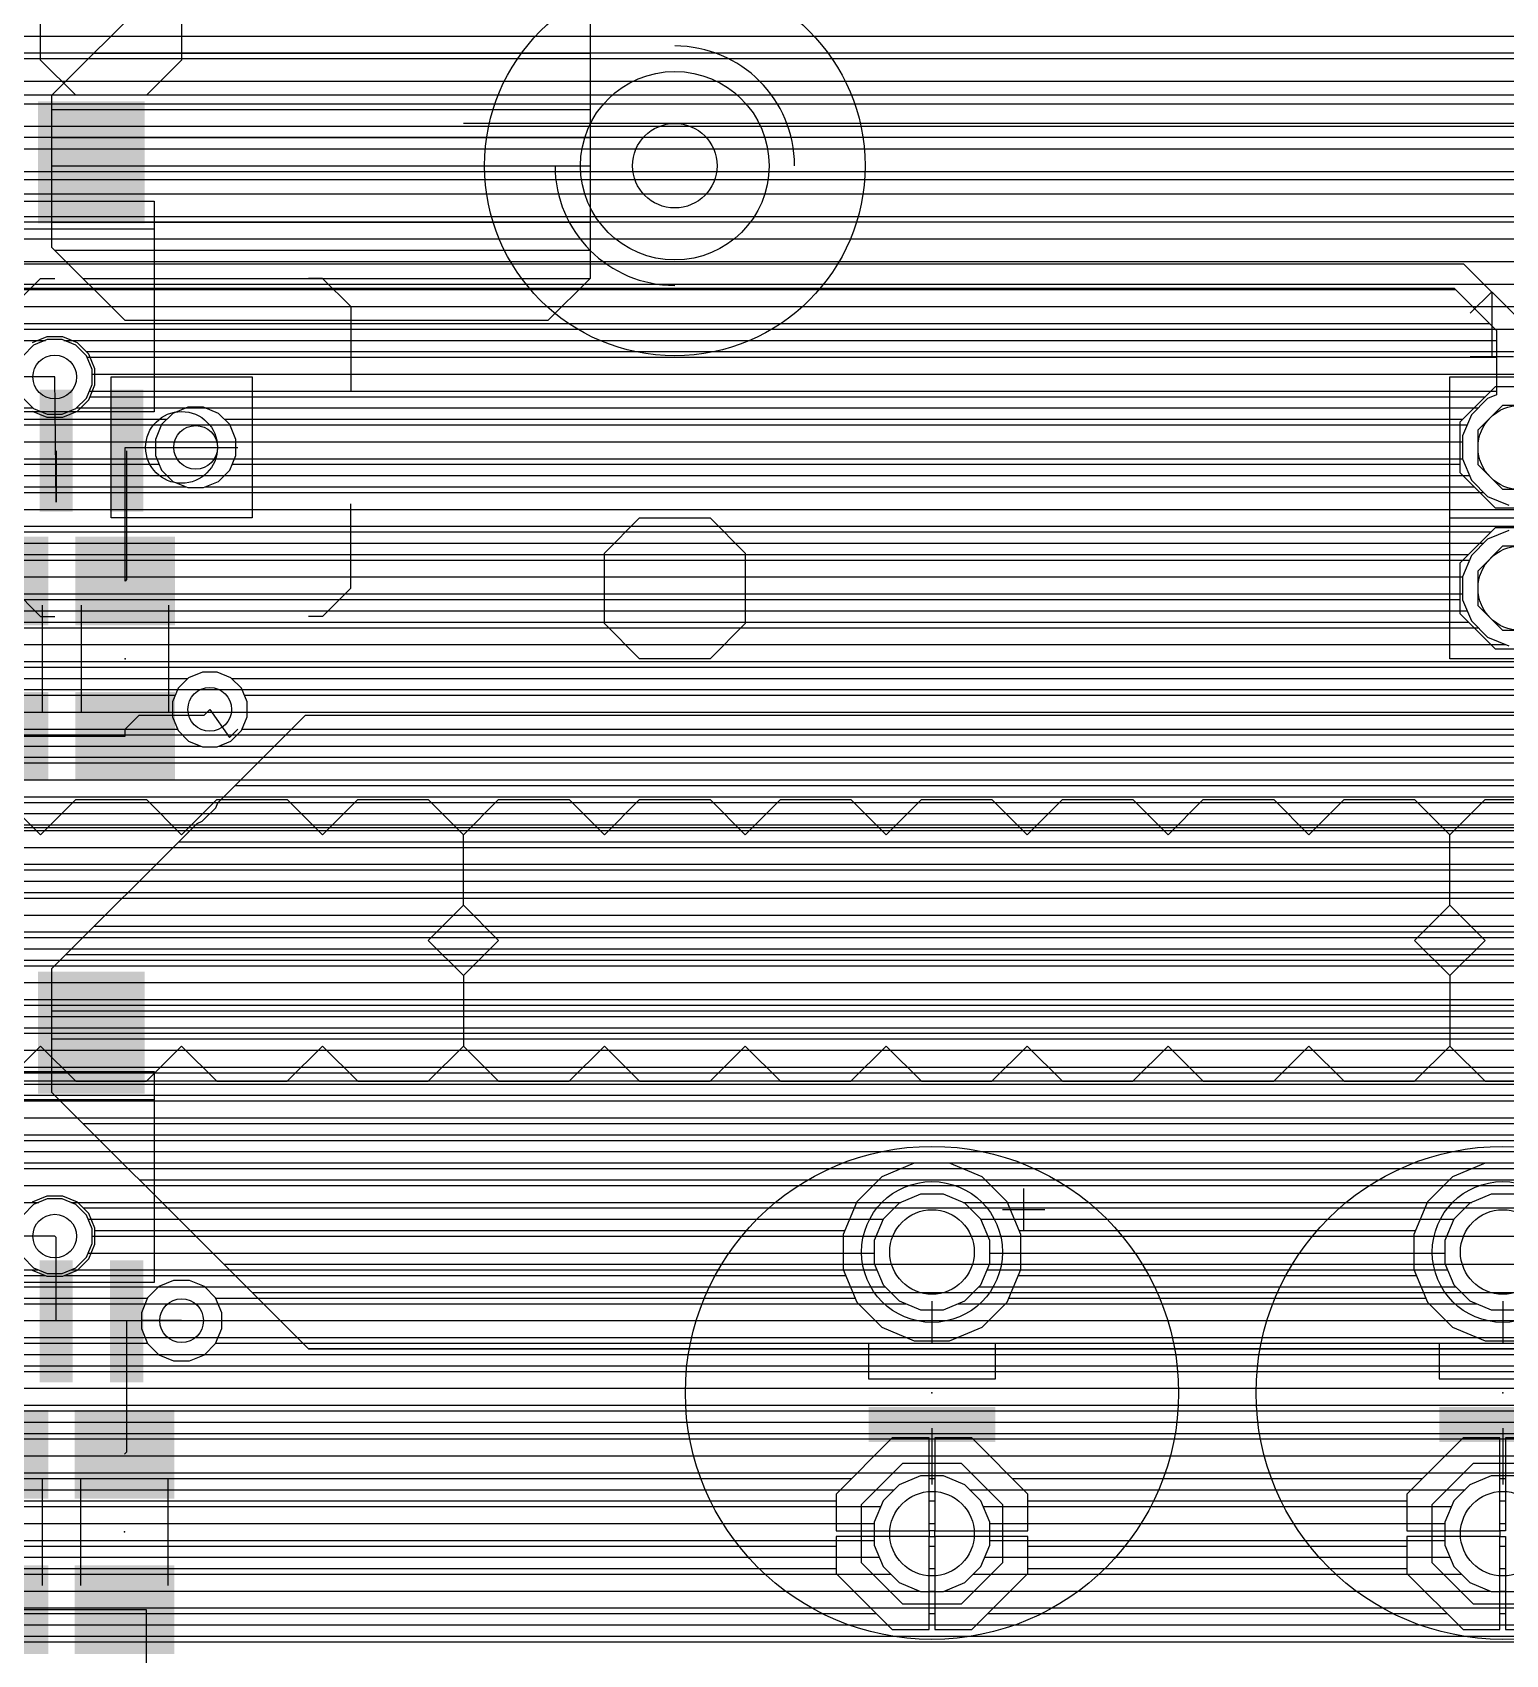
# Model space of a CAD drawing. Extents: x -0.45 to 6.54, y 0 to 7.98.
# Drawn here: x 1.804 to 2.85, y 5.283 to 6.435 of the extents above; entities that cross this region are included whole.
import ezdxf

# ---------------------------------------------------------------- set-up
doc = ezdxf.new("R2010")
doc.units = 0
for name, color, linetype in [('1', 22, 'CONTINUOUS'), ('15', 2, 'CONTINUOUS'), ('16', 175, 'CONTINUOUS'), ('17', 4, 'CONTINUOUS'), ('18', 4, 'CONTINUOUS'), ('2', 3, 'CONTINUOUS'), ('21', 253, 'CONTINUOUS'), ('23', 7, 'CONTINUOUS'), ('49', 253, 'CONTINUOUS'), ('51', 253, 'CONTINUOUS')]:
    doc.layers.add(name, color=color, linetype=linetype)

# ---------------------------------------------------------------- blocks, each defined once
blk = doc.blocks.new('RECT')
blk.add_solid([(-0.5, -0.5), (0.5, -0.5), (-0.5, 0.5), (0.5, 0.5)])
blk = doc.blocks.new('ROUNDP')
blk.add_circle((0, 0), 0.5)
blk = doc.blocks.new('OCTAGONP')
blk.add_lwpolyline([(-0.5, -0.207107), (-0.5, 0.207107), (-0.207107, 0.5), (0.207107, 0.5), (0.5, 0.207107), (0.5, -0.207107), (0.207107, -0.5), (-0.207107, -0.5)], close=True)
blk = doc.blocks.new('ROUNDV')
blk.add_circle((0, 0), 0.5)

msp = doc.modelspace()

# ---------------------------------------------------------------- linework, layer by layer
at = {"layer": '1'}
for p, q in [((1.818, 6.39), (1.938, 6.51)), ((2.2, 6.47), (2.2, 6.26)), ((1.848, 6.42), (2.2, 6.42)), ((1.828, 6.4), (2.2, 6.4)), ((1.818, 6.282), (1.818, 6.39)), ((1.818, 6.38), (2.2, 6.38)), ((3.82, 6.37), (2.11, 6.37)), ((1.818, 6.36), (2.2, 6.36)), ((1.818, 6.34), (2.2, 6.34)), ((1.818, 6.32), (2.2, 6.32)), ((1.818, 6.3), (2.2, 6.3)), ((1.87, 6.23), (1.818, 6.282)), ((1.82, 6.28), (2.2, 6.28)), ((1.84, 6.26), (2.2, 6.26)), ((2.2, 6.26), (2.17, 6.23)), ((1.86, 6.24), (2.18, 6.24)), ((2.17, 6.23), (1.87, 6.23)), ((1.821, 6.101), (1.82, 6.19)), ((1.87, 6.045118), (1.87, 6.14)), ((1.87, 6.14), (1.92, 6.14)), ((1.821, 6.137638), (1.821, 6.101)), ((1.871, 6.137638), (1.871, 6.046118)), ((1.871, 6.046118), (1.87, 6.045118)), ((1.87, 5.94), (1.88, 5.95)), ((1.88, 5.95), (1.926, 5.95)), ((1.926, 5.95), (1.93, 5.954)), ((1.935763, 5.887763), (1.998, 5.95)), ((1.998, 5.95), (4.09, 5.95)), ((1.78, 5.934882), (1.87, 5.934882)), ((1.87, 5.934882), (1.87, 5.94)), ((1.988, 5.94), (4.1, 5.94)), ((1.968, 5.92), (4.12, 5.92)), ((1.948, 5.9), (4.14, 5.9)), ((1.934257, 5.884126), (1.935763, 5.887763)), ((1.921056, 5.873056), (1.924692, 5.874562)), ((1.924692, 5.874562), (1.934257, 5.884126)), ((1.93013, 5.88), (4.16, 5.88)), ((1.818, 5.77), (1.921056, 5.873056)), ((1.908, 5.86), (4.18, 5.86)), ((1.888, 5.84), (4.2, 5.84)), ((1.868, 5.82), (4.22, 5.82)), ((1.848, 5.8), (4.24, 5.8)), ((1.818, 5.682), (1.818, 5.77)), ((1.828, 5.78), (4.26, 5.78)), ((1.818, 5.76), (4.28, 5.76)), ((1.818, 5.74), (4.3, 5.74)), ((1.818, 5.72), (4.32, 5.72)), ((1.818, 5.7), (4.34, 5.7)), ((1.938034, 5.561966), (1.818, 5.682)), ((1.82, 5.68), (4.36, 5.68)), ((1.84, 5.66), (4.38, 5.66)), ((1.86, 5.64), (4.4, 5.64)), ((1.88, 5.62), (4.42, 5.62)), ((1.9, 5.6), (4.44, 5.6)), ((1.821, 5.579), (1.82, 5.58)), ((1.821, 5.519638), (1.821, 5.579)), ((1.92, 5.58), (4.46, 5.58)), ((1.938039, 5.561964), (1.938034, 5.561966)), ((1.951964, 5.548039), (1.938039, 5.561964)), ((1.940003, 5.56), (4.48, 5.56)), ((1.951966, 5.548034), (1.951964, 5.548039)), ((2, 5.5), (1.951966, 5.548034)), ((1.96, 5.54), (3.389997, 5.54)), ((1.881362, 5.52), (1.871, 5.519638)), ((1.871, 5.519638), (1.871, 5.426618)), ((1.91, 5.52), (1.881362, 5.52)), ((1.98, 5.52), (3.374706, 5.52)), ((3.324171, 5.5), (2, 5.5)), ((2, 5.5), (3.324171, 5.5)), ((1.871, 5.426618), (1.8695, 5.425118)), ((1.78, 5.314882), (1.8695, 5.314882)), ((1.78, 5.314882), (1.884882, 5.314882)), ((1.884882, 5.314882), (1.884882, 5.257118))]:
    msp.add_line(p, q, dxfattribs=at)
at = {"layer": '15'}
for p, q in [((1.82, 6.19), (1.74, 6.19)), ((3.39, 5.87), (1.65, 5.87)), ((1.82, 5.58), (1.6, 5.58))]:
    msp.add_line(p, q, dxfattribs=at)
at = {"layer": '16'}
for p, q in [((0.333, 6.432), (6.362, 6.432)), ((0.333, 6.416), (6.362, 6.416)), ((0.330269, 6.4), (6.362, 6.4)), ((0.325982, 6.384), (6.362, 6.384)), ((0.316747, 6.368), (6.362, 6.368)), ((0.303914, 6.352), (6.362, 6.352)), ((0.284012, 6.336), (6.362, 6.336)), ((0.018, 6.32), (6.362, 6.32)), ((0.018, 6.304), (6.362, 6.304)), ((0.018, 6.288), (6.362, 6.288)), ((0.018, 6.272), (6.362, 6.272)), ((0.018, 6.256), (6.362, 6.256)), ((0.018, 6.24), (6.362, 6.24)), ((0.985809, 6.224), (6.362, 6.224)), ((1.814331, 6.2185), (1.803856, 6.214161)), ((1.825669, 6.2185), (1.814331, 6.2185)), ((1.836144, 6.214161), (1.825669, 6.2185)), ((1.844161, 6.206144), (1.836144, 6.214161)), ((1.842305, 6.208), (6.362, 6.208)), ((1.8485, 6.195669), (1.844161, 6.206144)), ((1.8485, 6.184331), (1.8485, 6.195669)), ((1.8485, 6.192), (6.362, 6.192)), ((1.836144, 6.165839), (1.844161, 6.173856)), ((1.844161, 6.173856), (1.8485, 6.184331)), ((1.845049, 6.176), (2.835189, 6.176)), ((2.842189, 6.183), (2.817, 6.157811)), ((2.877811, 6.183), (2.842189, 6.183)), ((1.803856, 6.165839), (1.814331, 6.1615)), ((1.814331, 6.1615), (1.825669, 6.1615)), ((1.825669, 6.1615), (1.836144, 6.165839)), ((1.903856, 6.164161), (1.895839, 6.156144)), ((1.914331, 6.1685), (1.903856, 6.164161)), ((1.925669, 6.1685), (1.914331, 6.1685)), ((1.936144, 6.164161), (1.925669, 6.1685)), ((1.944161, 6.156144), (1.936144, 6.164161)), ((1.072335, 6.16), (1.899695, 6.16)), ((1.895839, 6.156144), (1.8915, 6.145669)), ((1.940305, 6.16), (2.819189, 6.16)), ((1.9485, 6.145669), (1.944161, 6.156144)), ((2.817, 6.157811), (2.817, 6.122189)), ((1.078211, 6.144), (1.8915, 6.144)), ((1.8915, 6.145669), (1.8915, 6.134331)), ((1.9485, 6.134331), (1.9485, 6.145669)), ((1.9485, 6.144), (2.817, 6.144)), ((1.082498, 6.128), (1.894122, 6.128)), ((1.8915, 6.134331), (1.895839, 6.123856)), ((1.944161, 6.123856), (1.9485, 6.134331)), ((1.945877, 6.128), (2.817, 6.128)), ((1.895839, 6.123856), (1.903856, 6.115839)), ((1.903856, 6.115839), (1.914331, 6.1115)), ((1.925669, 6.1115), (1.936144, 6.115839)), ((1.936144, 6.115839), (1.944161, 6.123856)), ((2.817, 6.122189), (2.842189, 6.097)), ((1.083, 6.112), (1.913124, 6.112)), ((1.914331, 6.1115), (1.925669, 6.1115)), ((1.926876, 6.112), (2.827189, 6.112)), ((1.0829, 6.096), (6.362, 6.096)), ((2.842189, 6.097), (2.877811, 6.097)), ((2.842189, 6.083), (2.817, 6.057811)), ((2.877811, 6.083), (2.842189, 6.083)), ((1.078613, 6.08), (2.839189, 6.08)), ((1.073201, 6.064), (2.823189, 6.064)), ((2.817, 6.057811), (2.817, 6.022189)), ((1.063964, 6.048), (2.817, 6.048)), ((1.050556, 6.032), (2.817, 6.032)), ((1.031022, 6.016), (2.823189, 6.016)), ((2.817, 6.022189), (2.842189, 5.997)), ((0.991408, 6), (2.839189, 6)), ((2.842189, 5.997), (2.877811, 5.997)), ((0.018, 5.984), (6.362, 5.984)), ((0.018, 5.968), (6.362, 5.968)), ((0.018, 5.952), (6.362, 5.952)), ((1.93, 5.954), (1.944, 5.934)), ((0.018, 5.936), (6.362, 5.936)), ((1.944, 5.934), (1.95, 5.94)), ((0.018, 5.92), (6.362, 5.92)), ((0.018, 5.904), (6.362, 5.904)), ((0.281414, 5.888), (6.362, 5.888)), ((0.302414, 5.872), (6.362, 5.872)), ((0.315881, 5.856), (6.362, 5.856)), ((0.325118, 5.84), (6.362, 5.84)), ((0.329868, 5.824), (6.362, 5.824)), ((0.333, 5.808), (6.362, 5.808)), ((0.333, 5.792), (6.362, 5.792)), ((0.330537, 5.776), (5.378296, 5.776)), ((0.32625, 5.76), (5.363294, 5.76)), ((0.317324, 5.744), (5.361637, 5.744)), ((0.304914, 5.728), (5.371695, 5.728)), ((0.285744, 5.712), (6.362, 5.712)), ((0.244493, 5.696), (6.362, 5.696)), ((0.018, 5.68), (6.362, 5.68)), ((0.018, 5.664), (6.362, 5.664)), ((0.018, 5.648), (5.747695, 5.648)), ((0.018, 5.632), (5.7415, 5.632)), ((2.429968, 5.63175), (2.406813, 5.622159)), ((2.455031, 5.63175), (2.429968, 5.63175)), ((2.478187, 5.622159), (2.455031, 5.63175)), ((2.834968, 5.63175), (2.811813, 5.622159)), ((2.860031, 5.63175), (2.834968, 5.63175)), ((2.406813, 5.622159), (2.389091, 5.604437)), ((2.495909, 5.604437), (2.478187, 5.622159)), ((2.811813, 5.622159), (2.794091, 5.604437)), ((0.018, 5.616), (2.400655, 5.616)), ((2.484345, 5.616), (2.805655, 5.616)), ((1.814331, 5.6085), (1.803856, 5.604161)), ((1.825669, 5.6085), (1.814331, 5.6085)), ((1.836144, 5.604161), (1.825669, 5.6085)), ((1.844161, 5.596144), (1.836144, 5.604161)), ((1.840305, 5.6), (2.387254, 5.6)), ((2.389091, 5.604437), (2.3795, 5.581281)), ((2.5055, 5.581281), (2.495909, 5.604437)), ((2.497746, 5.6), (2.792254, 5.6)), ((2.794091, 5.604437), (2.7845, 5.581281)), ((1.8485, 5.585669), (1.844161, 5.596144)), ((1.8485, 5.574331), (1.8485, 5.585669)), ((1.844161, 5.563856), (1.8485, 5.574331)), ((1.8485, 5.584), (2.380626, 5.584)), ((2.3795, 5.581281), (2.3795, 5.556218)), ((2.504374, 5.584), (2.785626, 5.584)), ((2.5055, 5.556218), (2.5055, 5.581281)), ((2.7845, 5.581281), (2.7845, 5.556218)), ((1.836144, 5.555839), (1.844161, 5.563856)), ((1.845877, 5.568), (2.3795, 5.568)), ((2.5055, 5.568), (2.7845, 5.568)), ((1.06252, 5.552), (1.813124, 5.552)), ((1.803856, 5.555839), (1.814331, 5.5515)), ((1.814331, 5.5515), (1.825669, 5.5515)), ((1.825669, 5.5515), (1.836144, 5.555839)), ((1.826876, 5.552), (2.381247, 5.552)), ((2.3795, 5.556218), (2.389091, 5.533063)), ((2.495909, 5.533063), (2.5055, 5.556218)), ((2.503752, 5.552), (2.786247, 5.552)), ((2.7845, 5.556218), (2.794091, 5.533063)), ((1.893856, 5.544161), (1.885839, 5.536144)), ((1.904331, 5.5485), (1.893856, 5.544161)), ((1.915669, 5.5485), (1.904331, 5.5485)), ((1.926144, 5.544161), (1.915669, 5.5485)), ((1.934161, 5.536144), (1.926144, 5.544161)), ((1.071758, 5.536), (1.885779, 5.536)), ((1.885839, 5.536144), (1.8815, 5.525669)), ((1.9385, 5.525669), (1.934161, 5.536144)), ((1.934221, 5.536), (2.387875, 5.536)), ((2.389091, 5.533063), (2.406813, 5.515341)), ((2.478187, 5.515341), (2.495909, 5.533063)), ((2.497125, 5.536), (2.792875, 5.536)), ((2.794091, 5.533063), (2.811813, 5.515341)), ((1.077943, 5.52), (1.8815, 5.52)), ((1.8815, 5.525669), (1.8815, 5.514331)), ((1.9385, 5.514331), (1.9385, 5.525669)), ((1.9385, 5.52), (2.402155, 5.52)), ((2.482845, 5.52), (2.807155, 5.52)), ((1.8815, 5.514331), (1.885839, 5.503856)), ((1.934161, 5.503856), (1.9385, 5.514331)), ((2.406813, 5.515341), (2.429968, 5.50575)), ((2.429968, 5.50575), (2.455031, 5.50575)), ((2.455031, 5.50575), (2.478187, 5.515341)), ((2.811813, 5.515341), (2.834968, 5.50575)), ((2.834968, 5.50575), (2.860031, 5.50575)), ((1.08223, 5.504), (1.885779, 5.504)), ((1.885839, 5.503856), (1.893856, 5.495839)), ((1.893856, 5.495839), (1.904331, 5.4915)), ((1.915669, 5.4915), (1.926144, 5.495839)), ((1.926144, 5.495839), (1.934161, 5.503856)), ((1.934221, 5.504), (3.3915, 5.504)), ((1.083, 5.488), (3.394122, 5.488)), ((1.904331, 5.4915), (1.915669, 5.4915)), ((1.083, 5.472), (3.413124, 5.472)), ((1.078881, 5.456), (6.362, 5.456)), ((1.073779, 5.44), (6.362, 5.44)), ((2.414333, 5.43675), (2.3745, 5.396916)), ((2.4405, 5.43675), (2.414333, 5.43675)), ((2.4405, 5.370751), (2.4405, 5.43675)), ((2.470666, 5.43675), (2.4445, 5.43675)), ((2.4445, 5.43675), (2.4445, 5.370751)), ((2.5105, 5.396916), (2.470666, 5.43675)), ((2.819333, 5.43675), (2.7795, 5.396916)), ((2.8455, 5.43675), (2.819333, 5.43675)), ((2.8455, 5.370751), (2.8455, 5.43675)), ((2.875666, 5.43675), (2.8495, 5.43675)), ((2.8495, 5.43675), (2.8495, 5.370751)), ((1.064541, 5.424), (2.401584, 5.424)), ((2.4405, 5.424), (2.4445, 5.424)), ((2.483416, 5.424), (2.806584, 5.424)), ((2.8455, 5.424), (2.8495, 5.424)), ((1.051556, 5.408), (2.385584, 5.408)), ((2.4405, 5.408), (2.4445, 5.408)), ((2.499416, 5.408), (2.790584, 5.408)), ((2.8455, 5.408), (2.8495, 5.408)), ((1.032754, 5.392), (2.3745, 5.392)), ((2.3745, 5.396916), (2.3745, 5.37075)), ((2.4405, 5.392), (2.4445, 5.392)), ((2.5105, 5.37075), (2.5105, 5.396916)), ((2.5105, 5.392), (2.7795, 5.392)), ((2.7795, 5.396916), (2.7795, 5.37075)), ((2.8455, 5.392), (2.8495, 5.392)), ((0.99514, 5.376), (2.3745, 5.376)), ((2.3745, 5.37075), (2.440499, 5.37075)), ((2.440499, 5.37075), (2.440499, 5.36675)), ((2.4405, 5.376), (2.4445, 5.376)), ((2.4445, 5.370751), (2.4405, 5.370751)), ((2.444501, 5.36675), (2.444501, 5.37075)), ((2.444501, 5.37075), (2.5105, 5.37075)), ((2.5105, 5.376), (2.7795, 5.376)), ((2.7795, 5.37075), (2.845499, 5.37075)), ((2.845499, 5.37075), (2.845499, 5.36675)), ((2.8455, 5.376), (2.8495, 5.376)), ((2.8495, 5.370751), (2.8455, 5.370751)), ((0.018, 5.36), (2.3745, 5.36)), ((2.440499, 5.36675), (2.3745, 5.36675)), ((2.3745, 5.36675), (2.3745, 5.340583)), ((2.4405, 5.30075), (2.4405, 5.366749)), ((2.4405, 5.366749), (2.4445, 5.366749)), ((2.4405, 5.36), (2.4445, 5.36)), ((2.4445, 5.366749), (2.4445, 5.30075)), ((2.5105, 5.36675), (2.444501, 5.36675)), ((2.5105, 5.340583), (2.5105, 5.36675)), ((2.5105, 5.36), (2.7795, 5.36)), ((2.845499, 5.36675), (2.7795, 5.36675)), ((2.7795, 5.36675), (2.7795, 5.340583)), ((2.8455, 5.30075), (2.8455, 5.366749)), ((2.8455, 5.366749), (2.8495, 5.366749)), ((2.8455, 5.36), (2.8495, 5.36)), ((2.8495, 5.366749), (2.8495, 5.30075)), ((0.018, 5.344), (2.3745, 5.344)), ((2.4405, 5.344), (2.4445, 5.344)), ((2.5105, 5.344), (2.7795, 5.344)), ((2.8455, 5.344), (2.8495, 5.344)), ((2.3745, 5.340583), (2.414333, 5.30075)), ((2.470666, 5.30075), (2.5105, 5.340583)), ((2.7795, 5.340583), (2.819333, 5.30075)), ((0.018, 5.328), (2.387083, 5.328)), ((2.4405, 5.328), (2.4445, 5.328)), ((2.497916, 5.328), (2.792083, 5.328)), ((2.8455, 5.328), (2.8495, 5.328)), ((0.018, 5.312), (2.403083, 5.312)), ((2.4405, 5.312), (2.4445, 5.312)), ((2.481916, 5.312), (2.808083, 5.312)), ((2.8455, 5.312), (2.8495, 5.312)), ((2.414333, 5.30075), (2.4405, 5.30075)), ((2.4445, 5.30075), (2.470666, 5.30075)), ((2.819333, 5.30075), (2.8455, 5.30075)), ((2.8495, 5.30075), (2.875666, 5.30075)), ((0.018, 5.296), (6.362, 5.296))]:
    msp.add_line(p, q, dxfattribs=at)
at = {"layer": '2'}
for p, q in [((2.98, 6.42), (1.42, 6.42)), ((2.92, 6.39), (1.44, 6.39)), ((2.91, 6.36), (1.46, 6.36)), ((2.88, 6.33), (1.48, 6.33)), ((2.87, 6.3), (1.49, 6.3)), ((2.82, 6.27), (1.5, 6.27)), ((2.86, 6.23), (2.82, 6.27)), ((1.506042, 6.252), (2.813958, 6.252)), ((1.507042, 6.253), (2.812958, 6.253)), ((2.812958, 6.253), (2.843, 6.222958)), ((1.494042, 6.24), (2.825958, 6.24)), ((1.482042, 6.228), (2.837958, 6.228)), ((2.843, 6.222958), (2.843, 6.177336)), ((1.477, 6.216), (1.813522, 6.216)), ((1.804989, 6.212466), (1.797534, 6.205011)), ((1.814729, 6.2165), (1.804989, 6.212466)), ((1.825271, 6.2165), (1.814729, 6.2165)), ((1.835011, 6.212466), (1.825271, 6.2165)), ((1.826478, 6.216), (2.843, 6.216)), ((1.842466, 6.205011), (1.835011, 6.212466)), ((1.8465, 6.195271), (1.842466, 6.205011)), ((1.842884, 6.204), (2.843, 6.204)), ((1.842466, 6.174989), (1.8465, 6.184729)), ((1.8465, 6.184729), (1.8465, 6.195271)), ((1.8465, 6.192), (2.843, 6.192)), ((1.797534, 6.174989), (1.804989, 6.167534)), ((1.835011, 6.167534), (1.842466, 6.174989)), ((1.844541, 6.18), (2.843, 6.18)), ((2.836775, 6.174758), (2.825242, 6.163225)), ((2.843, 6.177336), (2.836775, 6.174758)), ((1.477, 6.168), (1.804523, 6.168)), ((1.804989, 6.167534), (1.814729, 6.1635)), ((1.814729, 6.1635), (1.825271, 6.1635)), ((1.825271, 6.1635), (1.835011, 6.167534)), ((1.835477, 6.168), (2.830017, 6.168)), ((2.825242, 6.163225), (2.819, 6.148155)), ((1.477, 6.156), (2.822249, 6.156)), ((1.477, 6.144), (2.819, 6.144)), ((1.92, 6.14), (1.95, 6.14)), ((2.819, 6.148155), (2.819, 6.131844)), ((1.477, 6.132), (2.819, 6.132)), ((2.819, 6.131844), (2.825242, 6.116775)), ((1.477, 6.12), (2.823906, 6.12)), ((2.825242, 6.116775), (2.836775, 6.105242)), ((1.477, 6.108), (2.834017, 6.108)), ((2.836775, 6.105242), (2.851844, 6.099)), ((1.477, 6.096), (2.893, 6.096)), ((1.477, 6.084), (2.893, 6.084)), ((2.851844, 6.081), (2.836775, 6.074758)), ((1.477, 6.072), (2.834017, 6.072)), ((2.836775, 6.074758), (2.825242, 6.063225)), ((1.477, 6.06), (2.823906, 6.06)), ((2.825242, 6.063225), (2.819, 6.048155)), ((1.477, 6.048), (2.819, 6.048)), ((2.819, 6.048155), (2.819, 6.031844)), ((1.477, 6.036), (2.819, 6.036)), ((1.477, 6.024), (2.822249, 6.024)), ((2.819, 6.031844), (2.825242, 6.016775)), ((1.477, 6.012), (2.830017, 6.012)), ((2.825242, 6.016775), (2.836775, 6.005242)), ((2.836775, 6.005242), (2.851844, 5.999)), ((1.477, 6), (2.84943, 6)), ((1.477, 5.988), (3.864, 5.988)), ((1.924729, 5.9805), (1.914989, 5.976466)), ((1.935271, 5.9805), (1.924729, 5.9805)), ((1.945011, 5.976466), (1.935271, 5.9805)), ((1.477, 5.976), (1.914523, 5.976)), ((1.907534, 5.969011), (1.9035, 5.959271)), ((1.914989, 5.976466), (1.907534, 5.969011)), ((1.952466, 5.969011), (1.945011, 5.976466)), ((1.945477, 5.976), (3.864, 5.976)), ((1.9565, 5.959271), (1.952466, 5.969011)), ((1.477, 5.964), (1.905459, 5.964)), ((1.9035, 5.959271), (1.9035, 5.948729)), ((1.954541, 5.964), (3.864, 5.964)), ((1.9565, 5.948729), (1.9565, 5.959271)), ((1.477, 5.952), (1.9035, 5.952)), ((1.9035, 5.948729), (1.907534, 5.938989)), ((1.952466, 5.938989), (1.9565, 5.948729)), ((1.9565, 5.952), (3.864, 5.952)), ((1.477, 5.94), (1.907116, 5.94)), ((1.907534, 5.938989), (1.914989, 5.931534)), ((1.914989, 5.931534), (1.924729, 5.9275)), ((1.935271, 5.9275), (1.945011, 5.931534)), ((1.945011, 5.931534), (1.952466, 5.938989)), ((1.952884, 5.94), (3.864, 5.94)), ((1.477, 5.928), (1.923522, 5.928)), ((1.924729, 5.9275), (1.935271, 5.9275)), ((1.936478, 5.928), (3.864, 5.928)), ((1.477, 5.916), (3.864, 5.916)), ((1.477, 5.904), (3.864, 5.904)), ((1.477, 5.892), (3.864, 5.892)), ((1.477, 5.88), (3.864, 5.88)), ((1.477, 5.868), (3.864, 5.868)), ((1.477, 5.856), (3.864, 5.856)), ((1.477, 5.844), (3.864, 5.844)), ((1.477, 5.832), (3.864, 5.832)), ((1.477, 5.82), (3.864, 5.82)), ((1.477, 5.808), (3.864, 5.808)), ((1.477, 5.796), (3.864, 5.796)), ((1.477, 5.784), (3.864, 5.784)), ((1.477, 5.772), (3.864, 5.772)), ((1.477, 5.76), (3.864, 5.76)), ((1.477, 5.748), (3.864, 5.748)), ((1.477, 5.736), (3.864, 5.736)), ((1.477, 5.724), (3.864, 5.724)), ((1.477, 5.712), (3.864, 5.712)), ((1.477, 5.7), (3.864, 5.7)), ((1.477, 5.688), (3.864, 5.688)), ((1.477, 5.676), (3.864, 5.676)), ((1.477, 5.664), (3.864, 5.664)), ((1.477, 5.652), (3.864, 5.652)), ((1.477, 5.64), (3.864, 5.64)), ((1.477, 5.628), (3.864, 5.628)), ((1.477, 5.616), (3.864, 5.616)), ((2.434344, 5.60975), (2.419275, 5.603508)), ((2.450655, 5.60975), (2.434344, 5.60975)), ((2.465725, 5.603508), (2.450655, 5.60975)), ((2.839344, 5.60975), (2.824275, 5.603508)), ((2.855655, 5.60975), (2.839344, 5.60975)), ((1.477, 5.604), (1.808694, 5.604)), ((1.804989, 5.602466), (1.797534, 5.595011)), ((1.814729, 5.6065), (1.804989, 5.602466)), ((1.825271, 5.6065), (1.814729, 5.6065)), ((1.835011, 5.602466), (1.825271, 5.6065)), ((1.831306, 5.604), (2.420463, 5.604)), ((1.842466, 5.595011), (1.835011, 5.602466)), ((2.419275, 5.603508), (2.407742, 5.591975)), ((2.464537, 5.604), (2.825463, 5.604)), ((2.477258, 5.591975), (2.465725, 5.603508)), ((2.824275, 5.603508), (2.812742, 5.591975)), ((1.8465, 5.585271), (1.842466, 5.595011)), ((1.843713, 5.592), (2.407767, 5.592)), ((2.407742, 5.591975), (2.4015, 5.576905)), ((2.477233, 5.592), (2.812767, 5.592)), ((2.4835, 5.576905), (2.477258, 5.591975)), ((2.812742, 5.591975), (2.8065, 5.576905)), ((1.842466, 5.564989), (1.8465, 5.574729)), ((1.8465, 5.574729), (1.8465, 5.585271)), ((1.8465, 5.58), (2.402782, 5.58)), ((2.4015, 5.576905), (2.4015, 5.560594)), ((2.482218, 5.58), (2.807782, 5.58)), ((2.4835, 5.560594), (2.4835, 5.576905)), ((2.8065, 5.576905), (2.8065, 5.560594)), ((1.797534, 5.564989), (1.804989, 5.557534)), ((1.835011, 5.557534), (1.842466, 5.564989)), ((1.843713, 5.568), (2.4015, 5.568)), ((2.4835, 5.568), (2.8065, 5.568)), ((1.477, 5.556), (1.808693, 5.556)), ((1.804989, 5.557534), (1.814729, 5.5535)), ((1.814729, 5.5535), (1.825271, 5.5535)), ((1.825271, 5.5535), (1.835011, 5.557534)), ((1.831307, 5.556), (2.403403, 5.556)), ((2.4015, 5.560594), (2.407742, 5.545525)), ((2.477258, 5.545525), (2.4835, 5.560594)), ((2.481597, 5.556), (2.808403, 5.556)), ((2.8065, 5.560594), (2.812742, 5.545525)), ((1.477, 5.544), (2.409267, 5.544)), ((2.407742, 5.545525), (2.419275, 5.533992)), ((2.465725, 5.533992), (2.477258, 5.545525)), ((2.475733, 5.544), (2.814267, 5.544)), ((2.812742, 5.545525), (2.824275, 5.533992)), ((1.477, 5.532), (2.424084, 5.532)), ((2.419275, 5.533992), (2.434344, 5.52775)), ((2.450655, 5.52775), (2.465725, 5.533992)), ((2.460916, 5.532), (2.829084, 5.532)), ((2.824275, 5.533992), (2.839344, 5.52775)), ((1.477, 5.52), (3.402523, 5.52)), ((2.434344, 5.52775), (2.450655, 5.52775)), ((2.839344, 5.52775), (2.855655, 5.52775)), ((1.477, 5.508), (3.39463, 5.508)), ((1.477, 5.496), (3.3935, 5.496)), ((1.477, 5.484), (3.398523, 5.484)), ((1.477, 5.472), (3.864, 5.472)), ((1.477, 5.46), (3.864, 5.46)), ((1.477, 5.448), (3.864, 5.448)), ((1.477, 5.436), (3.864, 5.436)), ((1.477, 5.424), (3.864, 5.424)), ((1.477, 5.412), (3.864, 5.412)), ((2.419275, 5.403508), (2.407742, 5.391975)), ((2.434344, 5.40975), (2.419275, 5.403508)), ((2.450655, 5.40975), (2.434344, 5.40975)), ((2.465725, 5.403508), (2.450655, 5.40975)), ((2.477258, 5.391975), (2.465725, 5.403508)), ((2.824275, 5.403508), (2.812742, 5.391975)), ((2.839344, 5.40975), (2.824275, 5.403508)), ((2.855655, 5.40975), (2.839344, 5.40975)), ((1.477, 5.4), (2.415767, 5.4)), ((2.407742, 5.391975), (2.4015, 5.376905)), ((2.469233, 5.4), (2.820767, 5.4)), ((2.4835, 5.376905), (2.477258, 5.391975)), ((2.812742, 5.391975), (2.8065, 5.376905)), ((1.477, 5.388), (2.406096, 5.388)), ((2.478904, 5.388), (2.811096, 5.388)), ((1.477, 5.376), (2.4015, 5.376)), ((2.4015, 5.376905), (2.4015, 5.360594)), ((2.4835, 5.360594), (2.4835, 5.376905)), ((2.4835, 5.376), (2.8065, 5.376)), ((2.8065, 5.376905), (2.8065, 5.360594)), ((1.477, 5.364), (2.4015, 5.364)), ((2.4015, 5.360594), (2.407742, 5.345525)), ((2.477258, 5.345525), (2.4835, 5.360594)), ((2.4835, 5.364), (2.8065, 5.364)), ((2.8065, 5.360594), (2.812742, 5.345525)), ((1.477, 5.352), (2.40506, 5.352)), ((2.407742, 5.345525), (2.419275, 5.333992)), ((2.465725, 5.333992), (2.477258, 5.345525)), ((2.47994, 5.352), (2.81006, 5.352)), ((2.812742, 5.345525), (2.824275, 5.333992)), ((1.477, 5.34), (2.413267, 5.34)), ((2.419275, 5.333992), (2.434344, 5.32775)), ((2.450655, 5.32775), (2.465725, 5.333992)), ((2.471733, 5.34), (2.818267, 5.34)), ((2.824275, 5.333992), (2.839344, 5.32775)), ((1.477, 5.328), (2.433741, 5.328)), ((2.434344, 5.32775), (2.450655, 5.32775)), ((2.451259, 5.328), (2.838741, 5.328)), ((2.839344, 5.32775), (2.855655, 5.32775)), ((1.477, 5.316), (3.512509, 5.316)), ((1.477, 5.304), (3.520211, 5.304)), ((1.477, 5.292), (3.864, 5.292))]:
    msp.add_line(p, q, dxfattribs=at)
at = {"layer": '21'}
for p, q in [((2.8245, 6.235193), (2.839846, 6.250539)), ((2.839846, 6.250539), (2.839846, 6.2045)), ((2.8245, 6.2045), (2.855193, 6.2045)), ((2.5075, 5.61375), (2.5075, 5.58375)), ((2.5225, 5.59875), (2.4925, 5.59875)), ((2.4425, 5.51375), (2.4425, 5.50375)), ((2.8475, 5.51375), (2.8475, 5.50375)), ((2.4425, 5.50375), (2.3975, 5.50375)), ((2.3975, 5.50375), (2.3975, 5.47875)), ((2.4875, 5.50375), (2.4425, 5.50375)), ((2.4875, 5.47875), (2.4875, 5.50375)), ((2.8475, 5.50375), (2.8025, 5.50375)), ((2.8025, 5.50375), (2.8025, 5.47875)), ((2.8925, 5.50375), (2.8475, 5.50375)), ((2.3975, 5.47875), (2.4875, 5.47875)), ((2.8025, 5.47875), (2.8925, 5.47875)), ((2.4425, 5.44375), (2.4425, 5.42375)), ((2.8475, 5.44375), (2.8475, 5.42375))]:
    msp.add_line(p, q, dxfattribs=at)
for centre in [(2.4425, 5.46875), (2.8475, 5.46875)]:
    msp.add_circle(centre, 0.175, dxfattribs=at)
at = {"layer": '23'}
for p in [(1.87, 5.99), (2.4425, 5.46875), (2.8475, 5.46875), (1.8695, 5.37)]:
    msp.add_point(p, dxfattribs=at)
at = {"layer": '49'}
for p, q in [((1.81, 6.415), (1.81, 6.465)), ((1.91, 6.465), (1.91, 6.415)), ((1.835, 6.39), (1.81, 6.415)), ((1.91, 6.415), (1.885, 6.39)), ((1.885, 6.39), (1.835, 6.39)), ((1.79, 6.24), (1.81, 6.26)), ((1.81, 6.26), (1.82, 6.26)), ((2.01, 6.26), (2, 6.26)), ((2.03, 6.24), (2.01, 6.26)), ((2.03, 6.24), (2.03, 6.18)), ((1.86, 6.09), (1.86, 6.19)), ((1.86, 6.19), (1.96, 6.19)), ((1.96, 6.19), (1.96, 6.09)), ((2.03, 6.04), (2.03, 6.1)), ((1.96, 6.09), (1.86, 6.09)), ((2.21, 6.065), (2.235, 6.09)), ((2.235, 6.09), (2.285, 6.09)), ((2.285, 6.09), (2.31, 6.065)), ((2.21, 6.015), (2.21, 6.065)), ((2.31, 6.065), (2.31, 6.015)), ((1.79, 6.04), (1.81, 6.02)), ((2.03, 6.04), (2.01, 6.02)), ((1.81, 6.02), (1.82, 6.02)), ((2.01, 6.02), (2, 6.02)), ((2.235, 5.99), (2.21, 6.015)), ((2.31, 6.015), (2.285, 5.99)), ((2.285, 5.99), (2.235, 5.99)), ((1.785, 5.89), (1.81, 5.865)), ((1.81, 5.865), (1.835, 5.89)), ((1.835, 5.89), (1.885, 5.89)), ((1.885, 5.89), (1.91, 5.865)), ((1.91, 5.865), (1.935, 5.89)), ((1.935, 5.89), (1.985, 5.89)), ((1.985, 5.89), (2.01, 5.865)), ((2.01, 5.865), (2.035, 5.89)), ((2.035, 5.89), (2.085, 5.89)), ((2.085, 5.89), (2.11, 5.865)), ((2.11, 5.865), (2.135, 5.89)), ((2.135, 5.89), (2.185, 5.89)), ((2.185, 5.89), (2.21, 5.865)), ((2.21, 5.865), (2.235, 5.89)), ((2.235, 5.89), (2.285, 5.89)), ((2.285, 5.89), (2.31, 5.865)), ((2.31, 5.865), (2.335, 5.89)), ((2.335, 5.89), (2.385, 5.89)), ((2.385, 5.89), (2.41, 5.865)), ((2.41, 5.865), (2.435, 5.89)), ((2.435, 5.89), (2.485, 5.89)), ((2.485, 5.89), (2.51, 5.865)), ((2.51, 5.865), (2.535, 5.89)), ((2.535, 5.89), (2.585, 5.89)), ((2.585, 5.89), (2.61, 5.865)), ((2.61, 5.865), (2.635, 5.89)), ((2.635, 5.89), (2.685, 5.89)), ((2.685, 5.89), (2.71, 5.865)), ((2.71, 5.865), (2.735, 5.89)), ((2.735, 5.89), (2.785, 5.89)), ((2.785, 5.89), (2.81, 5.865)), ((2.81, 5.865), (2.835, 5.89)), ((2.835, 5.89), (2.885, 5.89)), ((2.11, 5.815), (2.11, 5.865)), ((2.81, 5.815), (2.81, 5.865)), ((2.11, 5.815), (2.085, 5.79)), ((2.135, 5.79), (2.11, 5.815)), ((2.81, 5.815), (2.785, 5.79)), ((2.835, 5.79), (2.81, 5.815)), ((2.085, 5.79), (2.11, 5.765)), ((2.11, 5.765), (2.135, 5.79)), ((2.785, 5.79), (2.81, 5.765)), ((2.81, 5.765), (2.835, 5.79)), ((2.11, 5.765), (2.11, 5.715)), ((2.81, 5.765), (2.81, 5.715)), ((1.81, 5.715), (1.785, 5.69)), ((1.835, 5.69), (1.81, 5.715)), ((1.91, 5.715), (1.885, 5.69)), ((1.935, 5.69), (1.91, 5.715)), ((2.01, 5.715), (1.985, 5.69)), ((2.035, 5.69), (2.01, 5.715)), ((2.11, 5.715), (2.085, 5.69)), ((2.11, 5.715), (2.135, 5.69)), ((2.21, 5.715), (2.185, 5.69)), ((2.235, 5.69), (2.21, 5.715)), ((2.31, 5.715), (2.285, 5.69)), ((2.335, 5.69), (2.31, 5.715)), ((2.41, 5.715), (2.385, 5.69)), ((2.435, 5.69), (2.41, 5.715)), ((2.51, 5.715), (2.485, 5.69)), ((2.535, 5.69), (2.51, 5.715)), ((2.61, 5.715), (2.585, 5.69)), ((2.635, 5.69), (2.61, 5.715)), ((2.71, 5.715), (2.685, 5.69)), ((2.735, 5.69), (2.71, 5.715)), ((2.81, 5.715), (2.785, 5.69)), ((2.81, 5.715), (2.835, 5.69)), ((6.31, 5.69), (1.41, 5.69)), ((1.835, 5.69), (1.885, 5.69)), ((1.935, 5.69), (1.985, 5.69)), ((2.035, 5.69), (2.085, 5.69)), ((2.135, 5.69), (2.185, 5.69)), ((2.235, 5.69), (2.285, 5.69)), ((2.335, 5.69), (2.385, 5.69)), ((2.435, 5.69), (2.485, 5.69)), ((2.535, 5.69), (2.585, 5.69)), ((2.635, 5.69), (2.685, 5.69)), ((2.735, 5.69), (2.785, 5.69)), ((2.835, 5.69), (2.885, 5.69))]:
    msp.add_line(p, q, dxfattribs=at)
for centre, radius in [((2.26, 6.34), 0.135), ((2.26, 6.34), 0.066929), ((2.26, 6.34), 0.03), ((1.91, 6.14), 0.025495)]:
    msp.add_circle(centre, radius, dxfattribs=at)
for start, end in [(0, 90), (180, 270)]:
    msp.add_arc((2.26, 6.34), 0.085, start, end, dxfattribs=at)
at = {"layer": '51'}
for p, q in [((1.701512, 6.314803), (1.890488, 6.314803)), ((1.890488, 6.314803), (1.890488, 6.295118)), ((1.701512, 6.295118), (1.890488, 6.295118)), ((1.890488, 6.295118), (1.890488, 6.165197)), ((2.81, 6.09), (2.81, 6.19)), ((2.81, 6.19), (2.895, 6.19)), ((1.890488, 6.165197), (1.701512, 6.165197)), ((2.81, 5.99), (2.81, 6.09)), ((2.81, 6.09), (2.895, 6.09)), ((1.810984, 6.027992), (1.810984, 5.952008)), ((1.839016, 5.952008), (1.839016, 6.027992)), ((1.900984, 5.952008), (1.900984, 6.027992)), ((2.895, 5.99), (2.81, 5.99)), ((1.701512, 5.696803), (1.890488, 5.696803)), ((1.890488, 5.696803), (1.890488, 5.677118)), ((1.701512, 5.677118), (1.890488, 5.677118)), ((1.890488, 5.677118), (1.890488, 5.547197)), ((1.890488, 5.547197), (1.701512, 5.547197)), ((2.4425, 5.53375), (2.4425, 5.51375)), ((2.8475, 5.53375), (2.8475, 5.51375)), ((2.4425, 5.42375), (2.4425, 5.40375)), ((2.8475, 5.42375), (2.8475, 5.40375)), ((1.810984, 5.407992), (1.810984, 5.332008)), ((1.838516, 5.332008), (1.838516, 5.407992)), ((1.900484, 5.332008), (1.900484, 5.407992))]:
    msp.add_line(p, q, dxfattribs=at)

# ---------------------------------------------------------------- block references
at = {"layer": '1'}
for p, xscale, yscale, rotation in [((1.846, 6.342362), 0.075591, 0.086614, 180), ((1.821, 6.137638), 0.023622, 0.086614, 180), ((1.871, 6.137638), 0.023622, 0.086614, 180), ((1.78, 6.045118), 0.062992, 0.070866, 270), ((1.87, 6.045118), 0.062992, 0.070866, 90), ((1.78, 5.934882), 0.062992, 0.070866, 270), ((1.87, 5.934882), 0.062992, 0.070866, 90), ((1.846, 5.724362), 0.075591, 0.086614, 180), ((1.821, 5.519638), 0.023622, 0.086614, 180), ((1.871, 5.519638), 0.023622, 0.086614, 180), ((1.78, 5.425118), 0.062992, 0.070866, 270), ((1.8695, 5.425118), 0.062992, 0.070866, 90), ((1.78, 5.314882), 0.062992, 0.070866, 270), ((1.8695, 5.314882), 0.062992, 0.070866, 90)]:
    msp.add_blockref('RECT', p, dxfattribs=dict(at, xscale=xscale, yscale=yscale, rotation=rotation))
at = {"layer": '17', "xscale": 0.06, "yscale": 0.06}
for name, p in [('OCTAGONP', (2.86, 6.14)), ('ROUNDP', (2.86, 6.14)), ('ROUNDP', (2.86, 6.14)), ('OCTAGONP', (2.86, 6.14)), ('OCTAGONP', (2.86, 6.04)), ('ROUNDP', (2.86, 6.04)), ('ROUNDP', (2.86, 6.04)), ('OCTAGONP', (2.86, 6.04))]:
    msp.add_blockref(name, p, dxfattribs=at)
at = {"layer": '17', "rotation": 270}
for name, p, xscale, yscale in [('ROUNDP', (2.4425, 5.56875), 0.1, 0.1), ('ROUNDP', (2.4425, 5.56875), 0.1, 0.1), ('ROUNDP', (2.8475, 5.56875), 0.1, 0.1), ('ROUNDP', (2.8475, 5.56875), 0.1, 0.1), ('ROUNDP', (2.4425, 5.56875), 0.06, 0.06), ('ROUNDP', (2.4425, 5.56875), 0.06, 0.06), ('ROUNDP', (2.8475, 5.56875), 0.06, 0.06), ('ROUNDP', (2.8475, 5.56875), 0.06, 0.06), ('OCTAGONP', (2.4425, 5.36875), 0.1, 0.1), ('OCTAGONP', (2.4425, 5.36875), 0.1, 0.1), ('OCTAGONP', (2.8475, 5.36875), 0.1, 0.1), ('OCTAGONP', (2.8475, 5.36875), 0.1, 0.1), ('ROUNDP', (2.4425, 5.36875), 0.06, 0.06), ('ROUNDP', (2.4425, 5.36875), 0.06, 0.06), ('ROUNDP', (2.8475, 5.36875), 0.06, 0.06), ('ROUNDP', (2.8475, 5.36875), 0.06, 0.06)]:
    msp.add_blockref(name, p, dxfattribs=dict(at, xscale=xscale, yscale=yscale))
at = {"layer": '18', "xscale": 0.031, "yscale": 0.031}
for p in [(1.82, 6.19), (1.82, 6.19), (1.82, 6.19), (1.82, 6.19), (1.92, 6.14), (1.92, 6.14), (1.92, 6.14), (1.92, 6.14), (1.93, 5.954), (1.93, 5.954), (1.93, 5.954), (1.93, 5.954), (1.82, 5.58), (1.82, 5.58), (1.82, 5.58), (1.82, 5.58), (1.91, 5.52), (1.91, 5.52), (1.91, 5.52), (1.91, 5.52)]:
    msp.add_blockref('ROUNDV', p, dxfattribs=at)
at = {"layer": '21', "xscale": 0.025, "yscale": 0.09, "rotation": 270}
for p in [(2.4425, 5.44625), (2.8475, 5.44625)]:
    msp.add_blockref('RECT', p, dxfattribs=at)
at = {"layer": '51'}
for p, xscale, yscale, rotation in [((1.821, 6.340394), 0.019291, 0.043307, 180), ((1.871, 6.340394), 0.019291, 0.043307, 180), ((1.821, 6.139606), 0.019291, 0.043307, 180), ((1.871, 6.139606), 0.019291, 0.043307, 180), ((1.779965, 6.042234), 0.029531, 0.066929, 270), ((1.869965, 6.042234), 0.029531, 0.066929, 90), ((1.780035, 5.937766), 0.029531, 0.066929, 270), ((1.870035, 5.937766), 0.029531, 0.066929, 90), ((1.821, 5.722394), 0.019291, 0.043307, 180), ((1.871, 5.722394), 0.019291, 0.043307, 180), ((1.821, 5.521606), 0.019291, 0.043307, 180), ((1.871, 5.521606), 0.019291, 0.043307, 180), ((1.779965, 5.422234), 0.029531, 0.066929, 270), ((1.869465, 5.422234), 0.029531, 0.066929, 90), ((1.780035, 5.317766), 0.029531, 0.066929, 270), ((1.869535, 5.317766), 0.029531, 0.066929, 90)]:
    msp.add_blockref('RECT', p, dxfattribs=dict(at, xscale=xscale, yscale=yscale, rotation=rotation))

doc.saveas('drawing.dxf')
